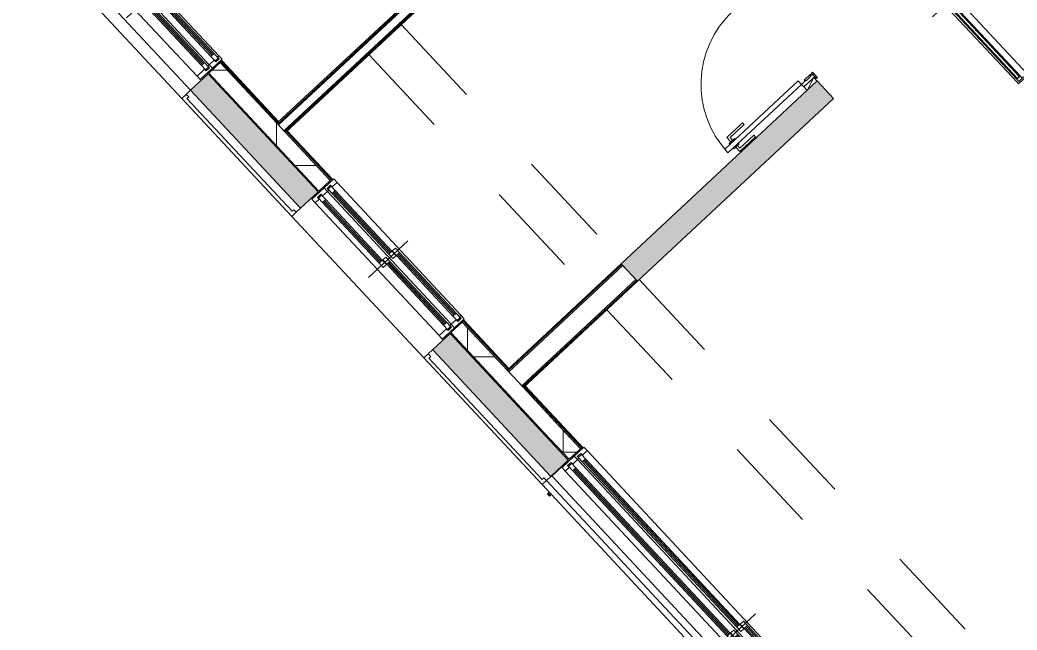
# Model space of a CAD drawing. Header units: millimetres. Extents: x -71377 to 516042, y -145869 to 441446.
# Drawn here: x 242468 to 250814, y 221559 to 226667 of the extents above; entities that cross this region are included whole.
import ezdxf

# ---------------------------------------------------------------- set-up
doc = ezdxf.new("R2010")
doc.units = ezdxf.units.MM
doc.header["$LTSCALE"] = 1000
doc.linetypes.add('_점선_S_', pattern=[1.6, 0.8, -0.8])
for name, color, linetype, lineweight in [('A-door', 4, 'Continuous', 5), ('A-door-hdln', 8, 'Continuous', 5), ('A-ele-8', 8, 'Continuous', 5), ('A-fnsh', 5, 'Continuous', 5), ('A-fnsh-4', 4, 'Continuous', 5), ('A-furn', 6, 'Continuous', 5), ('A-glas', 5, 'Continuous', 5), ('A-hat', 251, 'Continuous', 5), ('A-insu', 251, 'Continuous', 5), ('A-rail', 6, 'Continuous', 5), ('A-wind', 4, 'Continuous', 5), ('A-wind-hdln', 8, 'Continuous', 5), ('A_cwall', 2, 'Continuous', 5), ('A_fnsh-4', 4, 'Continuous', 5), ('AA_국기봉', 6, 'Continuous', 9), ('AA_발코니선', 4, '_점선_S_', 5)]:
    doc.layers.add(name, color=color, linetype=linetype, lineweight=lineweight)

# ---------------------------------------------------------------- blocks, each defined once
blk = doc.blocks.new('국기봉_일반모델_ - 국기봉_일반모델_-V50-지반층 배치도')
at = {"layer": 'AA_국기봉'}
for p, q in [((2.5, -40), (2.5, -60)), ((2.5, -60), (27.5, -60)), ((27.5, -60), (27.5, -40))]:
    blk.add_line(p, q, dxfattribs=at)
blk = doc.blocks.new('세대외여닫이문 - _A_WD_9x23_90도-2440023-지반층 배치도')
at = {"layer": 'A-door'}
for p, q in [((-470, 69.5), (-410, 69.5)), ((-470, 57.5), (-470, 69.5)), ((-410, 57.5), (-470, 57.5)), ((-450, 57.5), (-420, 57.5)), ((-450, -67.5), (-450, 57.5)), ((-425, 37.5), (-425, -17.5)), ((-420, 37.5), (-425, 37.5)), ((-425, 37.5), (-420, 37.5)), ((-425, -17.5), (-425, 37.5)), ((-420, 57.5), (-420, 37.5)), ((-420, 37.5), (-420, 47.5)), ((-420, 47.5), (-410, 47.5)), ((-410, 69.5), (-410, 57.5)), ((-410, 47.5), (-410, -27.5)), ((410, 69.5), (470, 69.5)), ((410, 57.5), (410, 69.5)), ((470, 57.5), (410, 57.5)), ((410, 47.5), (420, 47.5)), ((410, -27.5), (410, 47.5)), ((420, 57.5), (450, 57.5)), ((420, 37.5), (420, 57.5)), ((420, 47.5), (420, 37.5)), ((420, 37.5), (425, 37.5)), ((425, 37.5), (420, 37.5)), ((425, 37.5), (425, -17.5)), ((425, -17.5), (425, 37.5)), ((450, 57.5), (450, -67.5)), ((450, 47.5), (490, 47.5)), ((450, -67.5), (450, 47.5)), ((470, 69.5), (470, 57.5)), ((-420, -67.5), (-450, -67.5)), ((-425, -17.5), (-420, -17.5)), ((-420, -17.5), (-425, -17.5)), ((-420, -17.5), (-420, -67.5)), ((-420, -27.5), (-420, -17.5)), ((-410, -27.5), (-420, -27.5)), ((380, -67.5), (380, -907.5)), ((380, -67.5), (420, -67.5)), ((420, -27.5), (410, -27.5)), ((420, -17.5), (420, -27.5)), ((425, -17.5), (420, -17.5)), ((420, -17.5), (425, -17.5)), ((420, -67.5), (420, -17.5)), ((420, -67.5), (420, -907.5)), ((450, -67.5), (420, -67.5)), ((490, -67.5), (450, -67.5)), ((380, -907.5), (420, -907.5))]:
    blk.add_line(p, q, dxfattribs=at)
at = {"layer": 'A-door-hdln'}
for p, q in [((-425, 37.5), (-420, 37.5)), ((-420, 37.5), (-425, 37.5)), ((-420, 37.5), (-420, 57.5)), ((-420, 47.5), (-420, 37.5)), ((-410, 47.5), (-420, 47.5)), ((420, 47.5), (410, 47.5)), ((420, 57.5), (420, 37.5)), ((425, 37.5), (420, 37.5)), ((420, 37.5), (425, 37.5)), ((490, -67.5), (450, 47.5)), ((-420, -17.5), (-425, -17.5)), ((-425, -17.5), (-420, -17.5)), ((-420, -67.5), (-420, -17.5)), ((-420, -17.5), (-420, -27.5)), ((-420, -27.5), (-410, -27.5)), ((410, -27.5), (420, -27.5)), ((420, -17.5), (425, -17.5)), ((420, -27.5), (420, -17.5)), ((420, -17.5), (420, -67.5)), ((425, -17.5), (420, -17.5)), ((320, -827.5), (320, -647.5)), ((320, -647.5), (340, -647.5)), ((340, -647.5), (340, -807.5)), ((480, -647.5), (460, -647.5)), ((460, -647.5), (460, -807.5)), ((480, -827.5), (480, -647.5)), ((370, -827.5), (320, -827.5)), ((340, -807.5), (370, -807.5)), ((370, -787.5), (380, -787.5)), ((370, -847.5), (370, -787.5)), ((380, -787.5), (380, -847.5)), ((420, -787.5), (420, -847.5)), ((430, -787.5), (420, -787.5)), ((430, -847.5), (430, -787.5)), ((460, -807.5), (430, -807.5)), ((430, -827.5), (480, -827.5)), ((380, -847.5), (370, -847.5)), ((420, -847.5), (430, -847.5))]:
    blk.add_line(p, q, dxfattribs=at)
blk.add_arc((420, -67.5), 840, 180, 270, dxfattribs=at)
blk = doc.blocks.new('미서기문_알파룸_ - _A_ASD_18X21-2421791-지반층 배치도')
at = {"layer": 'A-door'}
for p, q in [((-900, 60), (-888, 60)), ((-900, -50), (-900, 60)), ((-888, 5), (-888, -50)), ((888, 60), (900, 60)), ((888, 5), (888, 60)), ((900, 60), (900, -50)), ((-888, -50), (-900, -50)), ((900, -50), (888, -50))]:
    blk.add_line(p, q, dxfattribs=at)
at = {"layer": 'A-door-hdln'}
for p, q in [((0, 205), (0, -195)), ((-888, 60), (888, 60)), ((888, -50), (-888, -50))]:
    blk.add_line(p, q, dxfattribs=at)
at = {"layer": 'A-glas'}
for p, q in [((-863, 14), (-863, 36)), ((-863, 36), (-12.5, 36)), ((-12.5, 14), (-863, 14)), ((-12.5, 36), (-12.5, 14)), ((12.5, -26), (12.5, -4)), ((12.5, -4), (863, -4)), ((863, -26), (12.5, -26)), ((863, -4), (863, -26))]:
    blk.add_line(p, q, dxfattribs=at)
at = {"layer": 'A-wind'}
for p, q in [((-888, 5), (-888, 45)), ((-888, 45), (-863, 45)), ((-863, 5), (-888, 5)), ((-863, 45), (-863, 5)), ((-12.5, 5), (-12.5, 45)), ((-12.5, 45), (12.5, 45)), ((-12.5, -35), (-12.5, 5)), ((-12.5, 5), (12.5, 5)), ((12.5, 5), (-12.5, 5)), ((12.5, 45), (12.5, 5)), ((12.5, 5), (12.5, -35)), ((863, -35), (863, 5)), ((863, 5), (888, 5)), ((888, 5), (888, -35)), ((12.5, -35), (-12.5, -35)), ((888, -35), (863, -35))]:
    blk.add_line(p, q, dxfattribs=at)
at = {"layer": 'A-wind-hdln'}
for p, q in [((-12.5, 45), (-863, 45)), ((-863, 5), (-12.5, 5)), ((863, 5), (12.5, 5)), ((12.5, -35), (863, -35))]:
    blk.add_line(p, q, dxfattribs=at)
blk = doc.blocks.new('미서기창__이중창_2단_ - _A_PW_30X20-2409761-지반층 배치도')
at = {"layer": 'A-glas'}
for p, q in [((-475, 171), (1420, 171)), ((-1420, 131), (-525, 131)), ((-1420, 119), (-525, 119)), ((-475, 159), (1420, 159)), ((-1420, 21), (-525, 21)), ((-1420, 9), (-525, 9)), ((-475, 61), (1420, 61)), ((-475, 49), (1420, 49))]:
    blk.add_line(p, q, dxfattribs=at)
at = {"layer": 'A-wind'}
for p, q in [((-1500, 90), (-1500, 230)), ((-1500, 230), (-1460, 230)), ((-1460, 230), (-1460, 145)), ((-525, 183), (-475, 183)), ((-525, 147), (-525, 183)), ((-475, 183), (-475, 147)), ((1420, 183), (1470, 183)), ((1420, 147), (1420, 183)), ((1460, 230), (1500, 230)), ((1460, 185), (1460, 230)), ((1480, 185), (1460, 185)), ((1470, 183), (1470, 147)), ((1480, 145), (1480, 185)), ((1500, 230), (1500, 90)), ((-1460, 90), (-1500, 90)), ((-1500, 90), (-1500, -20)), ((-1460, 145), (-1480, 145)), ((-1480, 145), (-1480, 105)), ((-1480, 105), (-1460, 105)), ((-1470, 143), (-1420, 143)), ((-1470, 107), (-1470, 143)), ((-1420, 107), (-1470, 107)), ((-1460, 105), (-1460, 90)), ((-1460, 35), (-1460, 90)), ((-1420, 143), (-1420, 107)), ((-475, 147), (-525, 147)), ((-525, 143), (-475, 143)), ((-525, 107), (-525, 143)), ((-475, 107), (-525, 107)), ((-475, 143), (-475, 107)), ((1470, 147), (1420, 147)), ((1460, 90), (1460, 145)), ((1460, 145), (1480, 145)), ((1500, 90), (1460, 90)), ((1460, 75), (1460, 90)), ((1500, 90), (1500, -20)), ((-1480, -5), (-1480, 35)), ((-1480, 35), (-1460, 35)), ((-1470, 33), (-1420, 33)), ((-1470, -3), (-1470, 33)), ((-1420, 33), (-1420, -3)), ((-525, 73), (-475, 73)), ((-525, 37), (-525, 73)), ((-475, 37), (-525, 37)), ((-525, 33), (-475, 33)), ((-525, -3), (-525, 33)), ((-475, 73), (-475, 37)), ((-475, 33), (-475, -3)), ((1420, 73), (1470, 73)), ((1420, 37), (1420, 73)), ((1470, 37), (1420, 37)), ((1480, 75), (1460, 75)), ((1460, -20), (1460, 35)), ((1460, 35), (1480, 35)), ((1470, 73), (1470, 37)), ((1480, 35), (1480, 75)), ((-1500, -20), (-1460, -20)), ((-1460, -5), (-1480, -5)), ((-1420, -3), (-1470, -3)), ((-1460, -20), (-1460, -5)), ((-475, -3), (-525, -3)), ((1500, -20), (1460, -20))]:
    blk.add_line(p, q, dxfattribs=at)
at = {"layer": 'A-wind-hdln'}
for p, q in [((-500, 330), (-500, -120)), ((-1460, 230), (1460, 230)), ((-475, 183), (1420, 183)), ((1460, 90), (-1460, 90)), ((-1420, 143), (-525, 143)), ((-1420, 107), (-525, 107)), ((-475, 147), (1420, 147)), ((-1420, 33), (-525, 33)), ((-475, 73), (1420, 73)), ((-475, 37), (1420, 37)), ((1460, -20), (-1460, -20)), ((-1420, -3), (-525, -3))]:
    blk.add_line(p, q, dxfattribs=at)
blk = doc.blocks.new('국기봉_일반모델_ - 국기봉_일반모델_-V21-지반층 배치도')
at = {"layer": 'AA_국기봉'}
blk.add_line((2.5, -60), (27.5, -60), dxfattribs=at)
blk = doc.blocks.new('미서기창__이중창_ - _A_PW_16X12-2366504-지반층 배치도')
at = {"layer": 'A-glas'}
for p, q in [((25, 96), (720, 96)), ((25, 84), (720, 84)), ((-720, 56), (-25, 56)), ((-720, 44), (-25, 44)), ((-720, -54), (-25, -54)), ((-720, -66), (-25, -66)), ((25, -14), (720, -14)), ((25, -26), (720, -26))]:
    blk.add_line(p, q, dxfattribs=at)
at = {"layer": 'A-wind'}
for p, q in [((-800, 15), (-800, 155)), ((-800, 155), (-760, 155)), ((-760, 155), (-760, 70)), ((-25, 108), (25, 108)), ((-25, 72), (-25, 108)), ((25, 108), (25, 72)), ((720, 108), (770, 108)), ((720, 72), (720, 108)), ((760, 155), (800, 155)), ((760, 110), (760, 155)), ((780, 110), (760, 110)), ((770, 108), (770, 72)), ((780, 70), (780, 110)), ((800, 155), (800, 15)), ((-760, 15), (-800, 15)), ((-800, 15), (-800, -95)), ((-760, 70), (-780, 70)), ((-780, 70), (-780, 30)), ((-780, 30), (-760, 30)), ((-770, 68), (-720, 68)), ((-770, 32), (-770, 68)), ((-720, 32), (-770, 32)), ((-760, 30), (-760, 15)), ((-760, -40), (-760, 15)), ((-720, 68), (-720, 32)), ((25, 72), (-25, 72)), ((-25, 68), (25, 68)), ((-25, 32), (-25, 68)), ((25, 32), (-25, 32)), ((25, 68), (25, 32)), ((770, 72), (720, 72)), ((760, 15), (760, 70)), ((760, 70), (780, 70)), ((800, 15), (760, 15)), ((760, 0), (760, 15)), ((800, 15), (800, -95)), ((-780, -80), (-780, -40)), ((-780, -40), (-760, -40)), ((-760, -80), (-780, -80)), ((-770, -42), (-720, -42)), ((-770, -78), (-770, -42)), ((-720, -78), (-770, -78)), ((-760, -95), (-760, -80)), ((-720, -42), (-720, -78)), ((-25, -2), (25, -2)), ((-25, -38), (-25, -2)), ((25, -38), (-25, -38)), ((-25, -42), (25, -42)), ((-25, -78), (-25, -42)), ((25, -78), (-25, -78)), ((25, -2), (25, -38)), ((25, -42), (25, -78)), ((720, -2), (770, -2)), ((720, -38), (720, -2)), ((770, -38), (720, -38)), ((780, 0), (760, 0)), ((760, -95), (760, -40)), ((760, -40), (780, -40)), ((770, -2), (770, -38)), ((780, -40), (780, 0)), ((-800, -95), (-760, -95)), ((800, -95), (760, -95))]:
    blk.add_line(p, q, dxfattribs=at)
at = {"layer": 'A-wind-hdln'}
for p, q in [((0, 255), (0, -195)), ((-760, 155), (760, 155)), ((25, 108), (720, 108)), ((760, 15), (-760, 15)), ((-720, 68), (-25, 68)), ((-720, 32), (-25, 32)), ((25, 72), (720, 72)), ((-720, -42), (-25, -42)), ((-720, -78), (-25, -78)), ((25, -2), (720, -2)), ((25, -38), (720, -38)), ((760, -95), (-760, -95))]:
    blk.add_line(p, q, dxfattribs=at)
blk = doc.blocks.new('난간 - 난간-2441224-지반층 배치도')
at = {"layer": 'A-rail'}
for p, q in [((9835, -6980), (6815, -6980)), ((6815, -7040), (9835, -7040))]:
    blk.add_line(p, q, dxfattribs=at)
blk = doc.blocks.new('대장2_84A_1층_rvt-4-지반층 배치도')
at = {"layer": 'A-hat'}
h = blk.add_hatch(dxfattribs=at)
h.set_pattern_fill('FP_13', color=256, style=0, pattern_type=2)
h.set_pattern_definition([(0, (-96985.9, -23353.2), (0, 800), []), (90, (-96985.9, -23353.2), (-800, 5e-14), [])])
h.paths.add_polyline_path([(-13244.2, -47152.1), (-13149.1, -47063.4), (-13735.6, -46434.4), (-13830.7, -46523.1), (-13473, -46906.7)])
h.paths.add_polyline_path([(-15890.3, -44314.4), (-15795.3, -44225.8), (-16784.2, -43165.3), (-16879.2, -43254), (-15949.3, -44251.1)])
h.paths.add_polyline_path([(-17984.1, -42069.2), (-17889, -41980.5), (-18809.7, -40993.2), (-18904.8, -41081.8), (-18043.1, -42005.9)])
h.paths.add_polyline_path([(-20009.6, -39897), (-19914.5, -39808.4), (-20391.9, -39296.4), (-20487, -39385.1), (-20068.6, -39833.8)])
at = {"layer": 'A-ele-8'}
for p, q in [((-18795.1, -40979.5), (-18809.7, -40993.2)), ((-17889, -41980.5), (-17874.4, -41966.9)), ((-16769.5, -43151.7), (-16784.2, -43165.3)), ((-15795.3, -44225.8), (-15780.6, -44212.1))]:
    blk.add_line(p, q, dxfattribs=at)
at = {"layer": 'A-fnsh'}
for p, q in [((-18801.9, -40972.2), (-18321.1, -41487.8)), ((-18249.5, -41564.6), (-17867.6, -41974.2)), ((-16776.4, -43144.3), (-16394.4, -43553.9)), ((-16258, -43700.2), (-15773.8, -44219.4))]:
    blk.add_line(p, q, dxfattribs=at)
at = {"layer": 'A-fnsh-4'}
for p, q in [((-18329.2, -41508.4), (-15739.9, -39093.8)), ((-18270.6, -41571.3), (-15744.1, -39215.3)), ((-18802, -40986), (-18328, -41494.3)), ((-18256.4, -41571.1), (-17881.3, -41973.3)), ((-15448.2, -42684.5), (-16402.6, -43574.5)), ((-15324.7, -42816.9), (-16279.1, -43706.9)), ((-16776.5, -43158.1), (-16401.4, -43560.4)), ((-16265, -43706.6), (-15787.6, -44218.6))]:
    blk.add_line(p, q, dxfattribs=at)
at = {"layer": 'A-insu'}
for p, q in [((-18809.7, -40993.2), (-18904.8, -41081.8)), ((-18904.8, -41081.8), (-17984.1, -42069.2)), ((-18264.1, -41578.3), (-18335.7, -41501.5)), ((-18322.8, -41515.4), (-18277.1, -41564.4)), ((-17984.1, -42069.2), (-17889, -41980.5)), ((-15331.2, -42809.9), (-15441.7, -42691.4)), ((-16784.2, -43165.3), (-16879.2, -43254)), ((-16879.2, -43254), (-16098.2, -44091.5)), ((-16272.7, -43713.8), (-16409.1, -43567.5)), ((-16396.1, -43581.4), (-16285.6, -43699.9)), ((-16098.2, -44091.5), (-15890.3, -44314.4)), ((-15890.3, -44314.4), (-15795.3, -44225.8))]:
    blk.add_line(p, q, dxfattribs=at)
at = {"layer": 'A_fnsh-4'}
for p, q in [((-15739.4, -39080.4), (-18335.7, -41501.5)), ((-18322.8, -41515.4), (-15740.3, -39107.2)), ((-18277.1, -41564.4), (-15743.7, -39201.9)), ((-18264.1, -41578.3), (-15744.6, -39228.8)), ((-18802, -40986), (-18809.7, -40993.2)), ((-18335.7, -41501.5), (-18809.7, -40993.2)), ((-18809.7, -40993.2), (-18335.7, -41501.5)), ((-18795.1, -40979.5), (-18802, -40986)), ((-18321.1, -41487.8), (-18795.1, -40979.5)), ((-18335.7, -41501.5), (-18328, -41494.3)), ((-18335.7, -41501.5), (-18329.2, -41508.4)), ((-18329.2, -41508.4), (-18322.8, -41515.4)), ((-18328, -41494.3), (-18321.1, -41487.8)), ((-18277.1, -41564.4), (-18270.6, -41571.3)), ((-18270.6, -41571.3), (-18264.1, -41578.3)), ((-18256.4, -41571.1), (-18264.1, -41578.3)), ((-17889, -41980.5), (-18264.1, -41578.3)), ((-18264.1, -41578.3), (-17889, -41980.5)), ((-18249.5, -41564.6), (-18256.4, -41571.1)), ((-17874.4, -41966.9), (-18249.5, -41564.6)), ((-17889, -41980.5), (-17881.3, -41973.3)), ((-17881.3, -41973.3), (-17874.4, -41966.9)), ((-15454.7, -42677.5), (-16409.1, -43567.5)), ((-15441.7, -42691.4), (-16396.1, -43581.4)), ((-15448.2, -42684.5), (-15454.7, -42677.5)), ((-15441.7, -42691.4), (-15448.2, -42684.5)), ((-15331.2, -42809.9), (-16285.6, -43699.9)), ((-15324.7, -42816.9), (-15331.2, -42809.9)), ((-16272.7, -43713.8), (-15318.3, -42823.8)), ((-15318.3, -42823.8), (-15324.7, -42816.9)), ((-16776.5, -43158.1), (-16784.2, -43165.3)), ((-16409.1, -43567.5), (-16784.2, -43165.3)), ((-16784.2, -43165.3), (-16409.1, -43567.5)), ((-16769.5, -43151.7), (-16776.5, -43158.1)), ((-16394.4, -43553.9), (-16769.5, -43151.7)), ((-16409.1, -43567.5), (-16401.4, -43560.4)), ((-16401.4, -43560.4), (-16394.4, -43553.9)), ((-16409.1, -43567.5), (-16402.6, -43574.5)), ((-16402.6, -43574.5), (-16396.1, -43581.4)), ((-16285.6, -43699.9), (-16279.1, -43706.9)), ((-16279.1, -43706.9), (-16272.7, -43713.8)), ((-16265, -43706.6), (-16272.7, -43713.8)), ((-16003.1, -44002.8), (-16272.7, -43713.8)), ((-16272.7, -43713.8), (-15795.3, -44225.8)), ((-16258, -43700.2), (-16265, -43706.6)), ((-15780.6, -44212.1), (-16258, -43700.2)), ((-15795.3, -44225.8), (-16003.1, -44002.8)), ((-15795.3, -44225.8), (-15787.6, -44218.6)), ((-15787.6, -44218.6), (-15780.6, -44212.1))]:
    blk.add_line(p, q, dxfattribs=at)
at = {"layer": 'AA_발코니선'}
for p, q in [((-19679.9, -38659.7), (-17635.5, -40852)), ((-17295.1, -40674.6), (-15440, -42663.9)), ((-17565.7, -40926.9), (-15710.6, -42916.2)), ((-15303.6, -42810.2), (-12255.1, -46079.3)), ((-15574.2, -43062.5), (-12525.7, -46331.6))]:
    blk.add_line(p, q, dxfattribs=at)
at = {"layer": 'A-door-hdln', "rotation": 313.0000012484762}
for name, p in [('미서기문_알파룸_ - _A_ASD_18X21-2421791-지반층 배치도', (-12706.9, -40477.5)), ('세대외여닫이문 - _A_WD_9x23_90도-2440023-지반층 배치도', (-14183.5, -40822.2))]:
    blk.add_blockref(name, p, dxfattribs=at)
at = {"layer": 'A-furn', "rotation": 313.0000012484762}
for name, p in [('국기봉_일반모델_ - 국기봉_일반모델_-V50-지반층 배치도', (-16029.8, -44560.7)), ('국기봉_일반모델_ - 국기봉_일반모델_-V21-지반층 배치도', (-16022.5, -44553.9))]:
    blk.add_blockref(name, p, dxfattribs=at)
at = {"layer": 'A-rail', "rotation": 313.0000012484762}
blk.add_blockref('난간 - 난간-2441224-지반층 배치도', (-15579.6, -34706.3), dxfattribs=at)
at = {"layer": 'A-wind-hdln', "rotation": 133.0000012484762}
for name, p in [('미서기창__이중창_ - _A_PW_16X12-2366504-지반층 배치도', (-19409.7, -40445.1)), ('미서기창__이중창_ - _A_PW_16X12-2366504-지반층 배치도', (-17384.1, -42617.2)), ('미서기창__이중창_2단_ - _A_PW_30X20-2409761-지반층 배치도', (-14758.1, -45323.3))]:
    blk.add_blockref(name, p, dxfattribs=at)

msp = doc.modelspace()

# ---------------------------------------------------------------- hatches: boundary and pattern name
at = {"layer": 'A-hat'}
for points in [[(244817.7, 225090.7), (244964, 225227.1), (244043.3, 226214.5), (243897, 226078.1), (244537.4, 225391.3)], [(247637.1, 224479.3), (249279, 226010.4), (249142.6, 226156.7), (247500.7, 224625.6)], [(246911.5, 222845.5), (247057.7, 222981.9), (246072.3, 224038.7), (245926, 223902.3), (246169.6, 223641)]]:
    msp.add_hatch(color=256, dxfattribs=at).paths.add_polyline_path(points)

# ---------------------------------------------------------------- linework, layer by layer
at = {"layer": 'A-ele-8'}
for p, q in [((243823.9, 226009.9), (242719.1, 227194.7)), ((243897, 226078.1), (242792.2, 227262.9)), ((242792.2, 227262.9), (243897, 226078.1)), ((245849.4, 223837.8), (244744.6, 225022.5)), ((246916.7, 222843.5), (247061.1, 222978.2)), ((247057.7, 222981.9), (247061.1, 222978.2)), ((248898, 220568.6), (246838.3, 222777.3))]:
    msp.add_line(p, q, dxfattribs=at)
at = {"layer": 'A-insu'}
for p, q in [((243897, 226078.1), (243860.5, 226044)), ((244781.2, 225056.6), (244817.7, 225090.7)), ((245922.6, 223906), (245886, 223871.9)), ((246911.5, 222845.5), (245926, 223902.3)), ((246874.9, 222811.4), (246911.5, 222845.5))]:
    msp.add_line(p, q, dxfattribs=at)
at = {"layer": 'A_cwall'}
for p, q in [((244043.3, 226214.5), (243897, 226078.1)), ((244964, 225227.1), (244043.3, 226214.5)), ((249142.6, 226156.7), (247500.7, 224625.6)), ((249279, 226010.4), (249142.6, 226156.7)), ((243897, 226078.1), (244817.7, 225090.7)), ((244817.7, 225090.7), (243897, 226078.1)), ((247637.1, 224479.3), (249279, 226010.4)), ((244817.7, 225090.7), (244964, 225227.1)), ((247500.7, 224625.6), (247637.1, 224479.3)), ((246068.8, 224042.4), (245922.6, 223906)), ((246072.3, 224038.7), (246068.8, 224042.4)), ((247057.7, 222981.9), (246072.3, 224038.7)), ((245922.6, 223906), (245926, 223902.3)), ((245926, 223902.3), (245922.6, 223906)), ((245926, 223902.3), (246911.5, 222845.5)), ((246911.5, 222845.5), (247057.7, 222981.9))]:
    msp.add_line(p, q, dxfattribs=at)
at = {"layer": 'A_fnsh-4'}
for p, q in [((243860.5, 226044), (243823.9, 226009.9)), ((243880.9, 226022), (243860.5, 226044)), ((243880.9, 226022), (243866.3, 226008.4)), ((243823.9, 226009.9), (244744.6, 225022.5)), ((243866.3, 226008.4), (244746.1, 225064.9)), ((244744.6, 225022.5), (244781.2, 225056.6)), ((244746.1, 225064.9), (244760.7, 225078.6)), ((244781.2, 225056.6), (244760.7, 225078.6)), ((245886, 223871.9), (245849.4, 223837.8)), ((245906.5, 223849.9), (245886, 223871.9)), ((245906.5, 223849.9), (245891.8, 223836.3)), ((245849.4, 223837.8), (246838.3, 222777.3)), ((245891.8, 223836.3), (246839.8, 222819.7)), ((246838.3, 222777.3), (246874.9, 222811.4)), ((246839.8, 222819.7), (246854.4, 222833.3)), ((246874.9, 222811.4), (246854.4, 222833.3))]:
    msp.add_line(p, q, dxfattribs=at)

# ---------------------------------------------------------------- block references
msp.add_blockref('대장2_84A_1층_rvt-4-지반층 배치도', (262955.4, 267303.1))

doc.saveas('drawing.dxf')
